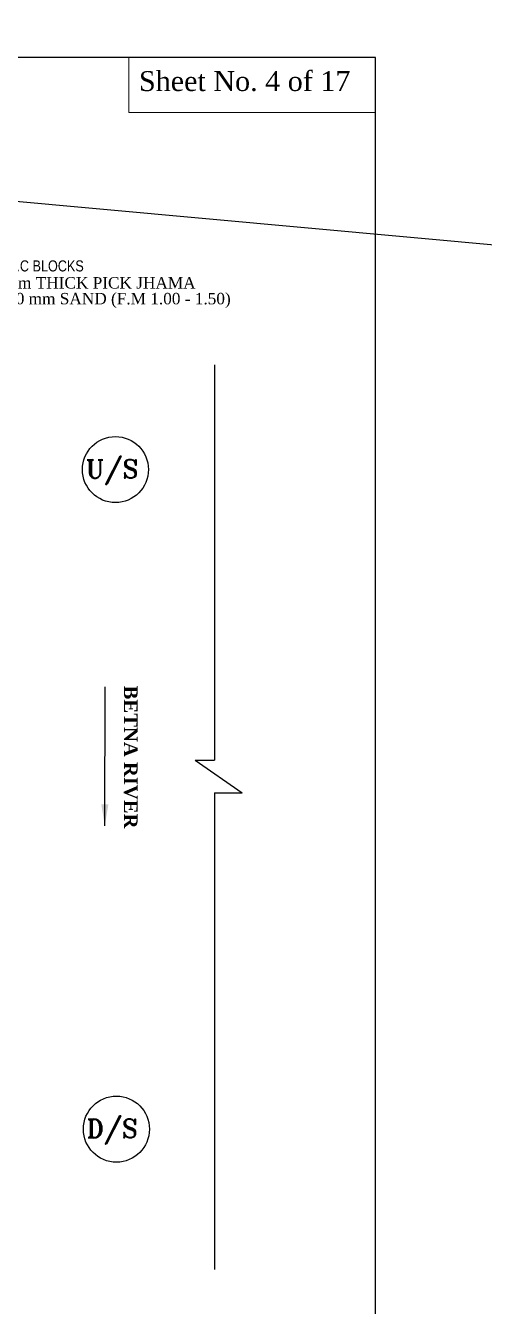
# Model space of a CAD drawing. Extents: x -298162 to 1078160, y -513173 to -216568.
# Drawn here: x 61118 to 71730, y -274924 to -245306 of the extents above; entities that cross this region are included whole.
import ezdxf

# ---------------------------------------------------------------- set-up
doc = ezdxf.new("R2010")
doc.units = 0
doc.header["$MEASUREMENT"] = 0
doc.linetypes.add('ACAD_ISO02W100', pattern=[15, 12, -3])
doc.layers.get('0').update_dxf_attribs({"linetype": 'CONTINUOUS'})
doc.layers.add('doted', color=172, linetype='ACAD_ISO02W100', lineweight=30)
doc.layers.add('LINE', color=7, linetype='CONTINUOUS')
doc.styles.add('ARIAL', font='ARIALN.TTF')
doc.styles.add('BIG', font='ROMANT.SHX')
doc.styles.get("Standard").update_dxf_attribs({"font": 'times.ttf', "height": 250})
doc.dimstyles.new('3', dxfattribs={"dimtxt": 225, "dimasz": 350, "dimexe": 100, "dimexo": 25, "dimgap": 9, "dimtad": 0, "dimdec": 0, "dimzin": 0, "dimdsep": 46, "dimtxsty": 'Standard', "dimcen": 0, "dimclrt": 256, "dimadec": 0, "dimazin": 0, "dimtfac": 1, "dimtdec": 0, "dimtofl": 0, "dimtmove": 2, "dimatfit": 3, "dimfxl": 1, "dimtolj": 1, "dimtzin": 0, "dimarcsym": 0})

msp = doc.modelspace()

# ---------------------------------------------------------------- linework, layer by layer
at = {"layer": 'doted', "color": 0, "linetype": 'ByBlock', "lineweight": 13}
msp.add_lwpolyline([(69207.869, -246041.401), (63508.584, -246041.401), (63508.584, -247312.049), (69207.869, -247312.049)], close=True, dxfattribs=at)
at = {"layer": 'LINE', "color": 1, "linetype": 'ByBlock', "lineweight": -2}
msp.add_line((-298162.249, -216567.594), (1078159.826, -342283.3), dxfattribs=at)
at = {"layer": 'LINE', "color": 0}
for p, q in [((65483.374, -253151.09), (65483.374, -262295.021)), ((65036.879, -262295.021), (66125.729, -263049.821)), ((65036.879, -262295.021), (65483.374, -262295.021)), ((65483.374, -263049.821), (65483.374, -274073.568)), ((65483.374, -263049.821), (66125.729, -263049.821))]:
    msp.add_line(p, q, dxfattribs=at)
msp.add_lwpolyline([(8702.669, -288827.221), (69207.869, -288827.221), (69207.869, -246041.401), (8702.669, -246041.401)], close=True, dxfattribs=at)
for centre in [(63195.673, -255572.814), (63218.23, -270825.642)]:
    msp.add_circle(centre, 764.212, dxfattribs=at)

# ---------------------------------------------------------------- texts
at = {"color": 0, "lineweight": 13, "insert": (63547.051, -260569.332), "char_height": 316.27186, "width": 15985.72443, "attachment_point": 4, "rotation": 270}
msp.add_mtext('{\\fTimes New Roman|b1|i0|c0|p18;BETNA RIVER}', dxfattribs=at)
at = {"layer": 'doted', "color": 0, "linetype": 'ByBlock', "lineweight": 13, "insert": (63740.146, -246358.424), "char_height": 460.83533, "width": 18322.85758, "attachment_point": 1}
msp.add_mtext('{\\fTimes New Roman|b0|i0|c204|p18;Sheet No. }4{\\fTimes New Roman|b0|i0|c204|p18; of 1}7', dxfattribs=at)
at = {"layer": 'LINE', "color": 0}
for s, height, style, p in [('300x300x300 C.C BLOCKS', 255, 'ARIAL', (58858.725, -250990.417)), ('U/S', 425, 'BIG', (62503.389, -255771.006)), ('D/S', 425, 'BIG', (62525.946, -271023.834))]:
    msp.add_text(s, height=height, dxfattribs=dict(at, style=style)).set_placement(p)
for s, p in [('OVER 150mm THICK PICK JHAMA', (58849.296, -251386.46)), ('CHIPS & 150 mm SAND (F.M 1.00 - 1.50)', (58851.962, -251751.592))]:
    msp.add_text(s, height=263.925, dxfattribs=at).set_placement(p)

# ---------------------------------------------------------------- leaders
at = {"layer": 'LINE'}
msp.add_leader([(62949.898, -263811.252), (62954.628, -260599.503)], dimstyle='3', override={"dimasz": 500, "dimgap": 9, "dimtad": 0, "dimfxl": 700}, dxfattribs=at)

doc.saveas('drawing.dxf')
